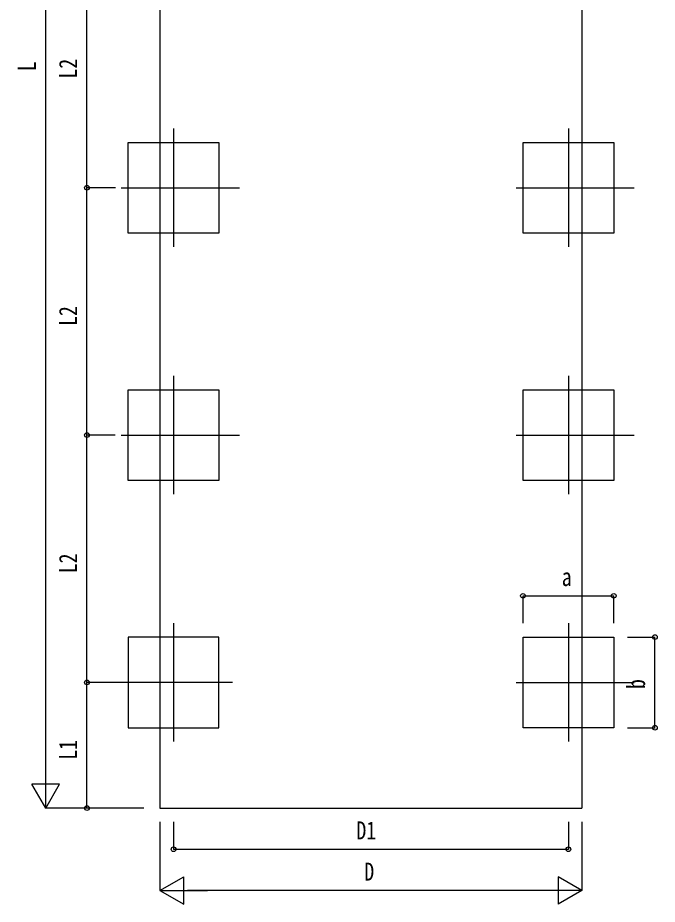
# Model space of a CAD drawing. Units: millimetres, scale not verified. Extents: x -16820 to 16820, y -11880 to 11880.
# Drawn here: x -9455 to -4801, y -1321 to 5131 of the extents above; entities that cross this region are included whole.
import ezdxf
from ezdxf.enums import TextEntityAlignment as Align

# ---------------------------------------------------------------- set-up
doc = ezdxf.new("R2010")
doc.units = ezdxf.units.MM
doc.header["$LTSCALE"] = 50
for name, color, linetype in [('0-3_YKK_12', 2, 'Continuous'), ('0-5_YKK_A1', 4, 'Continuous'), ('0-6_YKK_D', 6, 'Continuous')]:
    doc.layers.add(name, color=color, linetype=linetype)
doc.styles.add('ＭＳ ゴシック', font='')
doc.styles.get('ＭＳ ゴシック').set_extended_font_data('MS Gothic')

msp = doc.modelspace()

# ---------------------------------------------------------------- linework, layer by layer
at = {"layer": '0-3_YKK_12'}
for p, q in [((-8321.42, 4323.57), (-8321.42, 3463.57)), ((-5448.42, 4323.57), (-5448.42, 3463.57)), ((-8701.42, 3893.57), (-7841.42, 3893.57)), ((-5828.42, 3893.57), (-4968.42, 3893.57)), ((-8321.42, 2523.57), (-8321.42, 1663.57)), ((-5448.42, 2523.57), (-5448.42, 1663.57)), ((-8701.42, 2093.57), (-7841.42, 2093.57)), ((-5828.42, 2093.57), (-4968.42, 2093.57)), ((-8321.42, 723.57), (-8321.42, -136.43)), ((-5448.42, 723.57), (-5448.42, -136.43)), ((-7891.42, 293.57), (-8751.42, 293.57)), ((-5828.42, 293.57), (-4968.42, 293.57))]:
    msp.add_line(p, q, dxfattribs=at)
at = {"layer": '0-5_YKK_A1'}
for p, q in [((-8419.92, 10200), (-8419.92, -621.02)), ((-8651.42, 623.57), (-8651.42, -36.43)), ((-8419.92, -621.02), (-5349.92, -621.02))]:
    msp.add_line(p, q, dxfattribs=at)
msp.add_lwpolyline([(-8419.92, 10200), (-5349.92, 10200), (-5349.92, -621.02)], dxfattribs=at)
for points in [[(-8651.42, 3563.57), (-8651.42, 4223.57), (-7991.42, 4223.57), (-7991.42, 3563.57)], [(-5778.42, 3563.57), (-5778.42, 4223.57), (-5118.42, 4223.57), (-5118.42, 3563.57)], [(-8651.42, 1763.57), (-8651.42, 2423.57), (-7991.42, 2423.57), (-7991.42, 1763.57)], [(-5778.42, 1763.57), (-5778.42, 2423.57), (-5118.42, 2423.57), (-5118.42, 1763.57)], [(-7991.42, -36.43), (-7991.42, 623.57), (-8651.42, 623.57), (-8651.42, -36.43)], [(-5778.42, -36.43), (-5778.42, 623.57), (-5118.42, 623.57), (-5118.42, -36.43)]]:
    msp.add_lwpolyline(points, close=True, dxfattribs=at)
at = {"layer": '0-6_YKK_D'}
for p, q in [((-9251.42, -421.02), (-9251.42, 10000)), ((-8951.42, 3893.57), (-8951.42, 5693.57)), ((-8744.67, 3893.57), (-8952.42, 3893.57)), ((-8745.67, 3893.57), (-8952.42, 3893.57)), ((-8951.42, 2093.57), (-8951.42, 3893.57)), ((-8745.67, 2093.57), (-8952.42, 2093.57)), ((-8751.42, 2093.57), (-8952.42, 2093.57)), ((-8951.42, 293.57), (-8951.42, 2093.57)), ((-5778.42, 723.57), (-5778.42, 924.57)), ((-5778.42, 923.57), (-5118.42, 923.57)), ((-5118.42, 723.57), (-5118.42, 924.57)), ((-5018.42, 623.57), (-4817.42, 623.57)), ((-4818.42, -36.43), (-4818.42, 623.57)), ((-8752.42, 293.57), (-8952.42, 293.57)), ((-8752.42, 293.57), (-8952.42, 293.57)), ((-8951.42, -621.02), (-8951.42, 293.57)), ((-5018.42, -36.43), (-4817.42, -36.43)), ((-9251.42, -621.02), (-9251.42, -274.61)), ((-9251.42, -621.02), (-9351.42, -447.81)), ((-9151.42, -447.81), (-9351.42, -447.81)), ((-9251.42, -621.02), (-9151.42, -447.81)), ((-8536.92, -621.02), (-9252.42, -621.02)), ((-8536.92, -621.02), (-8952.42, -621.02)), ((-8419.92, -721.02), (-8419.92, -1222.02)), ((-8321.42, -721.02), (-8321.42, -922.02)), ((-5448.42, -721.02), (-5448.42, -922.02)), ((-5349.92, -721.02), (-5349.92, -1222.02)), ((-8321.42, -921.02), (-5448.42, -921.02)), ((-8419.92, -1221.02), (-8246.72, -1121.02)), ((-8246.72, -1321.02), (-8246.72, -1121.02)), ((-5349.92, -1221.02), (-5523.13, -1121.02)), ((-5523.13, -1121.02), (-5523.13, -1321.02)), ((-8419.92, -1221.02), (-8246.72, -1321.02)), ((-8419.92, -1221.02), (-8073.51, -1221.02)), ((-5549.92, -1221.02), (-8219.92, -1221.02)), ((-5349.92, -1221.02), (-5696.33, -1221.02)), ((-5349.92, -1221.02), (-5523.13, -1321.02))]:
    msp.add_line(p, q, dxfattribs=at)
for centre in [(-8951.42, 3893.57), (-8951.42, 3893.57), (-8951.42, 2093.57), (-8951.42, 2093.57), (-5778.42, 923.57), (-5118.42, 923.57), (-4818.42, 623.57), (-8951.42, 293.57), (-8951.42, 293.57), (-4818.42, -36.43), (-8951.42, -621.02), (-8321.42, -921.02), (-5448.42, -921.02)]:
    msp.add_circle(centre, 17, dxfattribs=at)

# ---------------------------------------------------------------- texts
at = {"layer": '0-6_YKK_D', "style": 'ＭＳ ゴシック', "width": 0.8}
for s, p in [('L', (-9283.42, 4741.49)), ('L2', (-8983.42, 4687.97)), ('L2', (-8983.42, 2887.97)), ('L2', (-8983.42, 1087.97)), ('b', (-4850.42, 245.57)), ('L1', (-8983.42, -269.32))]:
    msp.add_text(s, height=132, rotation=90, dxfattribs=at).set_placement(p, align=Align.BOTTOM_LEFT)
for s, p in [('a', (-5496.42, 955.57)), ('D1', (-6990.52, -889.02)), ('D', (-6932.92, -1189.02))]:
    msp.add_text(s, height=132, dxfattribs=at).set_placement(p, align=Align.BOTTOM_LEFT)

doc.saveas('drawing.dxf')
